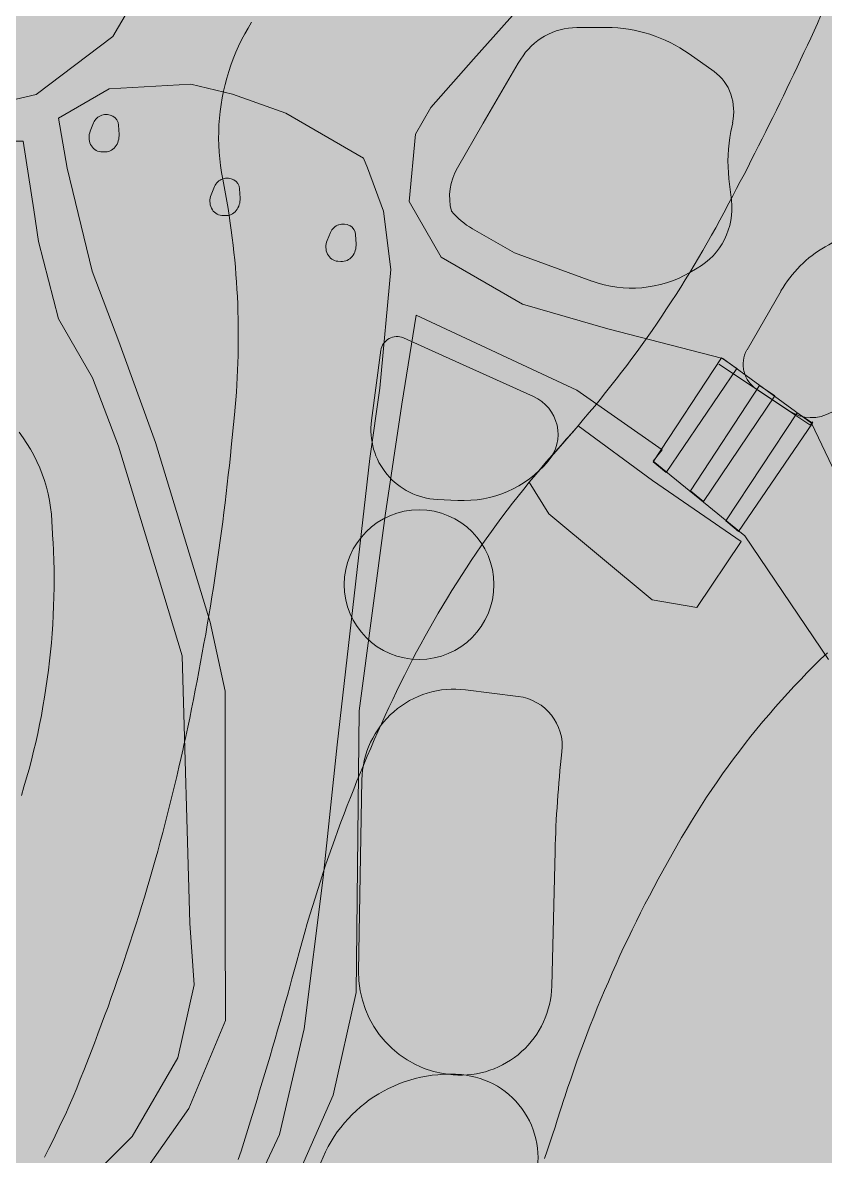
# Model space of a CAD drawing. Header units: metres. Extents: x 68582 to 69192, y 19191 to 19633.
# Drawn here: x 68771.72 to 68780.3, y 19447.73 to 19459.85 of the extents above; entities that cross this region are included whole.
import ezdxf

# ---------------------------------------------------------------- set-up
doc = ezdxf.new("R2010")
doc.units = ezdxf.units.M
doc.layers.get('0').update_dxf_attribs({"lineweight": 15})
doc.layers.add('Default', color=7, linetype='Continuous')
doc.layers.add('None', color=7, linetype='Continuous', lineweight=5)

msp = doc.modelspace()

# ---------------------------------------------------------------- hatches: boundary and pattern name
at = {"true_color": 0xd1f0d1, "transparency": 33554687}
msp.add_hatch(color=254, dxfattribs=at).paths.add_polyline_path([(68588.122, 19191.443), (69192.296, 19191.443), (69192.296, 19628.232), (68588.122, 19628.232)], flags=0)
at = {"layer": 'Default', "transparency": 33554687}
msp.add_hatch(color=7, dxfattribs=at).paths.add_polyline_path([(68773.431, 19465.281), (68771.895, 19460.068), (68771.897, 19460.064), (68771.899, 19460.06), (68771.902, 19460.057), (68771.904, 19460.053), (68771.906, 19460.05), (68771.908, 19460.047), (68771.911, 19460.044), (68771.913, 19460.041), (68771.915, 19460.038), (68771.918, 19460.035), (68771.92, 19460.032), (68771.923, 19460.029), (68771.925, 19460.027), (68771.928, 19460.024), (68771.931, 19460.022), (68771.933, 19460.019), (68771.936, 19460.017), (68771.939, 19460.014), (68771.941, 19460.012), (68771.944, 19460.01), (68771.947, 19460.008), (68771.95, 19460.006), (68771.953, 19460.004), (68771.956, 19460.002), (68771.959, 19460), (68771.962, 19459.998), (68771.965, 19459.996), (68771.968, 19459.995), (68771.974, 19459.991), (68771.981, 19459.988), (68771.987, 19459.985), (68771.994, 19459.983), (68772.001, 19459.98), (68772.008, 19459.978), (68772.015, 19459.975), (68772.022, 19459.973), (68772.03, 19459.971), (68772.038, 19459.969), (68772.053, 19459.965), (68772.07, 19459.962), (68772.105, 19459.955), (68773.964, 19459.619), (68774.362, 19465.11)], flags=0)
at = {"layer": 'None', "linetype": 'Continuous', "lineweight": 0, "true_color": 0xffffff, "transparency": 33554687}
msp.add_hatch(color=7, dxfattribs=at).paths.add_polyline_path([(68789.526, 19482.373), (68800, 19474.558), (68809.117, 19466.341), (68813.999, 19462.626), (68816.45, 19460.78), (68816.823, 19456.551), (68799.789, 19456.45), (68789.168, 19452.859), (68780.593, 19447.91), (68776.802, 19437.67), (68774.81, 19437.85), (68761.219, 19439.284), (68753.886, 19441.23), (68746.291, 19445.06), (68740.119, 19450.495), (68736.3, 19457.818), (68734.463, 19466.517), (68736.42, 19466.93), (68738.2, 19458.5), (68741.72, 19451.75), (68747.42, 19446.73), (68754.6, 19443.11), (68761.57, 19441.26), (68775.21, 19440), (68779, 19449.3), (68788.34, 19454.69), (68799.4, 19458.43), (68813.565, 19458.937), (68812.4, 19461.33), (68807.84, 19464.8), (68798.73, 19473.01), (68788.33, 19480.77)], flags=0)
h = msp.add_hatch(color=7, dxfattribs=at)
h.paths.add_polyline_path([(68772.465, 19457.194), (68772.749, 19456.444), (68773.142, 19455.364), (68773.724, 19453.444), (68773.885, 19452.704), (68773.885, 19450.244), (68773.889, 19449.184), (68773.498, 19448.244), (68773.033, 19447.584), (68770.925, 19445.824), (68770.005, 19445.469), (68768.685, 19445.184), (68767.765, 19445.324), (68766.665, 19445.554), (68766.486, 19445.27), (68766.225, 19444.824), (68765.375, 19443.125), (68764.545, 19441.47), (68764.394, 19440.999), (68763.398, 19441.091), (68763.665, 19441.736), (68763.805, 19442.464), (68764.691, 19443.46), (68765.19, 19444.324), (68765.445, 19445.464), (68765.665, 19445.844), (68765.605, 19446.044), (68764.726, 19446.902), (68764.625, 19447.813), (68764.625, 19448.284), (68764.165, 19448.324), (68763.345, 19447.938), (68762.919, 19447.764), (68762.495, 19446.744), (68762.325, 19446.744), (68762.325, 19447.284), (68762.168, 19448.544), (68763.022, 19448.84), (68763.485, 19449.304), (68764.395, 19449.764), (68764.845, 19449.924), (68764.845, 19450.624), (68765.083, 19451.464), (68766.038, 19453.764), (68767.265, 19455.89), (68767.94, 19457.514), (68768.205, 19458.094), (68768.455, 19458.824), (68768.085, 19460.014), (68767.885, 19460.214), (68767.577, 19460.284), (68766.365, 19460.284), (68765.665, 19460.164), (68764.979, 19460.01), (68762.23, 19458.694), (68761.825, 19457.994), (68761.725, 19456.965), (68760.847, 19455.444), (68760.125, 19454.194), (68759.649, 19452.985), (68758.875, 19451.644), (68757.875, 19450.357), (68756.225, 19449.605), (68754.825, 19449.494), (68752.275, 19448.644), (68750.533, 19447.833), (68749.975, 19447.394), (68748.762, 19446.053), (68748.027, 19446.424), (68749.019, 19447.694), (68749.241, 19448.944), (68749.391, 19450.316), (68749.391, 19451.444), (68749.075, 19452.494), (68748.075, 19453.294), (68747.184, 19454.594), (68746.775, 19455.644), (68746.425, 19457.344), (68746.425, 19458.935), (68746.425, 19459.661), (68747.355, 19463.47), (68747.832, 19466.197), (68747.615, 19466.572), (68747.03, 19467.362), (68748.753, 19468.119), (68748.975, 19467.319), (68749.318, 19466.044), (68749.318, 19465.675), (68748.975, 19463.694), (68747.977, 19461.094), (68747.657, 19459.444), (68747.475, 19457.594), (68747.649, 19456.323), (68748.475, 19454.544), (68749.739, 19453.994), (68751.175, 19454.144), (68752.76, 19454.913), (68754.659, 19456.994), (68756.426, 19458.385), (68757.651, 19459.194), (68759.438, 19459.744), (68759.456, 19459.994), (68760.975, 19460.294), (68762.175, 19460.294), (68761.625, 19463.594), (68761.275, 19465.794), (68760.889, 19468.174), (68760.225, 19470.494), (68760.225, 19471.194), (68760.625, 19473.038), (68760.201, 19474.112), (68759.34, 19474.744), (68760.673, 19475.74), (68761.694, 19474.245), (68762.475, 19473.794), (68764.083, 19471.994), (68765.618, 19470.044), (68765.815, 19470.016), (68766.025, 19470.237), (68766.725, 19470.484), (68767.845, 19470.824), (68768.585, 19471.084), (68770.285, 19471.264), (68771.585, 19471.352), (68772.565, 19471.352), (68773.945, 19471.183), (68775.285, 19470.744), (68775.945, 19470.404), (68776.085, 19470.435), (68777.245, 19471.724), (68777.707, 19472.809), (68778.246, 19473.744), (68779.745, 19474.02), (68780.885, 19474.176), (68782.445, 19474.388), (68783.805, 19474.664), (68784.485, 19474.713), (68785.485, 19474.784), (68787.275, 19474.586), (68788.085, 19474.507), (68789.345, 19473.779), (68789.804, 19473.124), (68790.44, 19472.757), (68792.543, 19473.404), (68794.445, 19473.994), (68795.425, 19474.56), (68795.875, 19475.14), (68796.912, 19474.366), (68795.985, 19474.122), (68794.266, 19473.62), (68792.625, 19473.005), (68790.705, 19472.284), (68790.505, 19472.084), (68790.305, 19471.884), (68789.763, 19470.944), (68789.597, 19470.224), (68789.381, 19469.284), (68789.325, 19469.044), (68788.725, 19468.004), (68787.525, 19466.494), (68785.575, 19465.094), (68782.225, 19463.926), (68780.685, 19462.829), (68779.381, 19461.908), (68777.587, 19460.637), (68777.076, 19460.064), (68776.538, 19459.461), (68776.085, 19458.944), (68775.921, 19458.659), (68775.852, 19457.939), (68776.195, 19457.344), (68777.065, 19456.841), (68777.975, 19456.578), (68779.203, 19456.261), (68780.152, 19455.572), (68780.594, 19454.644), (68781.185, 19453.184), (68781.565, 19451.524), (68781.761, 19451.4), (68782.2, 19451.147), (68781.078, 19450.499), (68780.796, 19451.694), (68780.334, 19453.044), (68779.441, 19454.366), (68778.46, 19455.164), (68778.557, 19455.284), (68777.645, 19455.924), (68775.925, 19456.724), (68775.775, 19455.774), (68775.594, 19454.584), (68775.318, 19452.494), (68775.285, 19449.484), (68775.041, 19448.384), (68774.296, 19446.694), (68773.759, 19445.459), (68772.933, 19444.444), (68772.01, 19443.554), (68770.669, 19442.523), (68769.425, 19441.624), (68768.894, 19440.704), (68768.908, 19440.582), (68768.492, 19440.617), (68768.659, 19440.9), (68769.175, 19441.794), (68770.705, 19442.904), (68772.445, 19444.364), (68773.166, 19445.521), (68773.988, 19446.944), (68774.465, 19447.964), (68774.729, 19449.094), (68774.931, 19450.712), (68775.084, 19452.131), (68775.433, 19455.194), (68775.537, 19455.944), (68775.655, 19457.214), (68775.577, 19457.836), (68775.405, 19458.299), (68775.365, 19458.404), (68774.535, 19458.883), (68773.965, 19459.088), (68773.52, 19459.194), (68772.645, 19459.144), (68772.105, 19458.832), (68772.195, 19458.298)], flags=0)
h.paths.add_polyline_path([(68758.388, 19451.657), (68759.305, 19453.244), (68759.825, 19454.494), (68761.124, 19456.744), (68761.125, 19458.344), (68761.125, 19458.796), (68760.94, 19458.97), (68759.313, 19458.794), (68757.383, 19458.391), (68756.075, 19457.444), (68755.025, 19456.644), (68753.21, 19454.829), (68751.925, 19453.694), (68750.945, 19451.718), (68750.475, 19450.694), (68750.343, 19448.994), (68750.603, 19448.544), (68751.721, 19448.844), (68752.675, 19449.262), (68754.625, 19449.844), (68756.025, 19450.094), (68757.425, 19450.694)], flags=0)
h.paths.add_polyline_path([(68764.325, 19463.944), (68764.725, 19466.994), (68765.075, 19469.144), (68765.125, 19469.382), (68762.053, 19472.454), (68761.594, 19472.189), (68761.164, 19471.444), (68760.925, 19470.394), (68761.375, 19468.494), (68761.895, 19465.333), (68762.725, 19461.444), (68763.024, 19461.393), (68763.275, 19461.644)], flags=0)
h.paths.add_polyline_path([(68767.345, 19461.044), (68767.63, 19461.464), (68767.785, 19461.944), (68767.085, 19464.224), (68767.085, 19465.244), (68767.55, 19466.264), (68769.085, 19468.024), (68770.805, 19468.822), (68772.165, 19469.044), (68774.545, 19469.044), (68775.105, 19469.368), (68775.765, 19469.884), (68774.645, 19470.764), (68772.425, 19471.013), (68771.065, 19471.024), (68770.505, 19470.764), (68768.616, 19470.432), (68766.429, 19469.654), (68765.933, 19468.794), (68765.275, 19466.844), (68764.775, 19463.694), (68763.874, 19461.694), (68763.585, 19461.194), (68763.585, 19460.658), (68764.405, 19460.184), (68764.923, 19460.303), (68765.885, 19460.524), (68766.928, 19460.714)], flags=0)
h.paths.add_polyline_path([(68772.745, 19468.264), (68772.465, 19468.377), (68771.725, 19468.475), (68771.025, 19468.423), (68770.165, 19468.144), (68769.405, 19467.744), (68768.085, 19466.424), (68767.405, 19465.064), (68767.405, 19464.344), (68767.804, 19462.784), (68768.174, 19461.644), (68768.745, 19459.884), (68769.207, 19459.084), (68771.085, 19458.904), (68771.865, 19459.084), (68772.685, 19459.704), (68773.032, 19460.304), (68773.225, 19460.849), (68773.225, 19461.304), (68773.485, 19462.124), (68773.085, 19463.604), (68772.901, 19463.924), (68772.991, 19463.979), (68772.273, 19465.238), (68772.342, 19466.516), (68772.614, 19467.492), (68772.785, 19467.984)], flags=0)
h.paths.add_polyline_path([(68777.065, 19470.213), (68776.521, 19469.759), (68776.528, 19469.747), (68774.92, 19468.404), (68775.185, 19467.944), (68776.537, 19468.158), (68777.045, 19468.35), (68777.285, 19468.441), (68778.645, 19469.226), (68779.445, 19469.688), (68780.325, 19470.196), (68780.685, 19470.404), (68781.945, 19470.891), (68782.885, 19471.221), (68783.305, 19471.364), (68784.405, 19471.479), (68785.485, 19471.504), (68786.945, 19472.114), (68786.915, 19472.312), (68787.845, 19472.529), (68788.265, 19472.772), (68789.278, 19472.844), (68788.839, 19473.604), (68787.845, 19474.178), (68785.725, 19474.224), (68784.325, 19474.224), (68783.105, 19474.076), (68781.425, 19473.769), (68780.165, 19473.538), (68778.752, 19473.284), (68778.265, 19472.798), (68778.062, 19471.938), (68777.563, 19471.076)], flags=0)
h.paths.add_polyline_path([(68777.348, 19468.125), (68777.045, 19467.951), (68776.525, 19467.651), (68775.365, 19467.517), (68774.445, 19467.501), (68773.545, 19466.982), (68773.12, 19466.244), (68773.12, 19465.664), (68773.163, 19465.283), (68773.425, 19465.113), (68773.173, 19464.861), (68773.118, 19464.639), (68773.425, 19464.054), (68774.844, 19463.235), (68775.397, 19463.466), (68775.705, 19463.595), (68776.325, 19463.854), (68778.225, 19464.647), (68779.385, 19465.102), (68779.933, 19465.324), (68781.015, 19465.921), (68781.945, 19466.458), (68783.545, 19467.593), (68784.152, 19468.744), (68784.649, 19469.848), (68784.945, 19470.572), (68784.885, 19471.095), (68783.645, 19471.086), (68782.965, 19471.008), (68782.397, 19470.679), (68781.685, 19470.368), (68780.769, 19469.949), (68779.587, 19469.384), (68778.731, 19468.924)], flags=0)
h.paths.add_polyline_path([(68776.765, 19463.73), (68775.683, 19463.28), (68774.975, 19462.975), (68774.345, 19462.612), (68774.478, 19461.484), (68774.166, 19460.944), (68774.245, 19460.744), (68775.165, 19460.064), (68775.805, 19459.904), (68776.885, 19460.487), (68777.202, 19460.735), (68777.519, 19460.984), (68779.085, 19462.171), (68780.065, 19462.896), (68781.144, 19463.755), (68781.625, 19464.144), (68783.045, 19464.645), (68785.585, 19465.484), (68787.165, 19466.644), (68788.274, 19467.924), (68788.578, 19468.452), (68788.857, 19468.904), (68789.205, 19469.824), (68789.425, 19470.834), (68789.425, 19471.524), (68789.383, 19471.884), (68788.467, 19471.938), (68787.825, 19471.404), (68787.032, 19471.316), (68786.345, 19471.095), (68785.685, 19470.572), (68785.165, 19469.204), (68784.634, 19468.284), (68783.865, 19467.515), (68782.625, 19466.598), (68782.185, 19466.328), (68780.245, 19465.208), (68779.725, 19464.967), (68778.865, 19464.576)], flags=0)
h.paths.add_polyline_path([(68768.691, 19458.484), (68768.285, 19457.464), (68767.678, 19455.843), (68766.605, 19453.984), (68765.929, 19452.024), (68765.605, 19450.904), (68765.445, 19448.884), (68765.601, 19447.404), (68766.305, 19446.184), (68767.645, 19445.604), (68768.445, 19445.6), (68769.398, 19445.743), (68769.605, 19445.863), (68770.555, 19446.202), (68771.219, 19446.585), (68772.475, 19447.526), (68772.893, 19447.944), (68773.378, 19448.784), (68773.554, 19449.564), (68773.509, 19450.224), (68773.424, 19453.084), (68773.182, 19453.884), (68772.745, 19455.324), (68772.469, 19456.055), (68772.105, 19456.684), (68771.891, 19457.514), (68771.839, 19457.852), (68771.725, 19458.584), (68770.705, 19458.584), (68769.003, 19458.718)], flags=0)
h = msp.add_hatch(color=7, dxfattribs=at)
h.paths.add_polyline_path([(68799.84, 19386.02), (68789.95, 19386.9), (68781.97, 19386.61), (68773.27, 19384.56), (68766.62, 19381.94), (68748.84, 19370.6), (68746.75, 19366.63), (68746.49, 19363.19), (68746.68, 19359.75), (68746.03, 19354.21), (68745.717, 19353), (68743.653, 19353), (68744.06, 19354.58), (68744.68, 19359.8), (68744.41, 19364.47), (68740.99, 19370.95), (68732.83, 19377.49), (68729.15, 19380.5), (68725.54, 19384.08), (68723.21, 19387.28), (68721.23, 19392.29), (68719.51, 19395.27), (68718.26, 19396.33), (68715.99, 19397.05), (68713.09, 19396.09), (68709.999, 19395.093), (68706, 19393.939), (68706, 19396.061), (68709, 19396.875), (68712.39, 19397.97), (68715.98, 19399.15), (68723.43, 19403.64), (68726.42, 19405.66), (68738.87, 19414.06), (68755.26, 19419.94), (68769.04, 19422.04), (68772.54, 19421.8), (68773.32, 19423.3), (68774.64, 19437.94), (68769.945, 19438.437), (68769.945, 19440.561), (68775.04, 19440.09), (68776.38, 19443.85), (68778.83, 19449.39), (68788.17, 19454.78), (68799.23, 19458.52), (68810.37, 19459.06), (68812.62, 19459.06), (68813.19, 19459.39), (68812.88, 19460.43), (68812.23, 19461.42), (68807.67, 19464.89), (68804.352, 19467.88), (68807.345, 19467.88), (68809.01, 19466.38), (68816.28, 19460.87), (68820.74, 19459.23), (68822.38, 19459.08), (68863.02, 19459.98), (68877.74, 19459.98), (68881.35, 19460.13), (68882.82, 19460.98), (68884.56, 19462.92), (68885.32, 19464.46), (68885.28, 19464.62), (68886.523, 19467.88), (68889.195, 19467.88), (68887.91, 19464.51), (68888.83, 19461.29), (68890.11, 19460.02), (68896, 19455.662), (68896, 19452.573), (68892.13, 19455.44), (68890.38, 19456.4), (68887.85, 19457.18), (68885.39, 19456.76), (68884.03, 19455.4), (68883.66, 19454.19), (68883.71, 19454.1), (68883.28, 19452.99), (68872.46, 19424.51), (68870.39, 19417.14), (68870.324, 19417.017), (68870.474, 19416.931), (68870.06, 19412.46), (68871.13, 19408.51), (68871.83, 19407.09), (68880.85, 19393.85), (68887.33, 19386.26), (68890.4, 19384.17), (68890.2, 19381.49), (68887.83, 19380.47), (68887.07, 19378.35), (68887.07, 19375.09), (68884.83, 19375.09), (68884.73, 19379.14), (68883.91, 19380.24), (68883.22, 19380.45), (68882.08, 19380.41), (68868.03, 19375.262), (68852.77, 19371.1), (68844.22, 19369.71), (68840.87, 19369.2), (68839.58, 19368.49), (68839.45, 19367.4), (68836.83, 19365.887), (68835.04, 19368.32), (68829.92, 19372.32), (68819.958, 19378.79), (68812.33, 19382.242), (68806.83, 19384.09)], flags=0)
h.paths.add_polyline_path([(68775.85, 19423.46), (68776.37, 19421.28), (68790.55, 19418.32), (68795.86, 19416.83), (68807.28, 19413.96), (68831.23, 19411.69), (68853.45, 19410.37), (68856.89, 19410.37), (68860.28, 19410.76), (68863.66, 19412.78), (68866.24, 19416.21), (68870.38, 19426.08), (68880.96, 19453.92), (68879.25, 19457.05), (68877.45, 19457.48), (68863.03, 19457.48), (68821.63, 19456.56), (68810.43, 19456.56), (68799.7, 19456.04), (68789.2, 19452.49), (68780.77, 19447.62), (68777.69, 19440.94)], flags=0)
h.paths.add_polyline_path([(68870.05, 19404.5), (68868.305, 19405.629), (68865.01, 19407.11), (68858.23, 19407.87), (68853.41, 19407.87), (68831.02, 19409.2), (68806.85, 19411.49), (68795.21, 19414.42), (68789.97, 19415.89), (68774.31, 19419.16), (68769.945, 19419.863), (68769.03, 19420.01), (68755.76, 19418), (68739.78, 19412.27), (68727.67, 19404.09), (68724.16, 19400.73), (68722.5, 19396.61), (68723.23, 19392.69), (68724.97, 19388.26), (68727.16, 19385.29), (68730.49, 19381.99), (68734.25, 19378.92), (68741.76, 19372.9), (68745.33, 19372.02), (68747.84, 19372.34), (68765.71, 19383.73), (68772.69, 19386.48), (68781.68, 19388.6), (68790.1, 19389.11), (68799.84, 19388.21), (68805.18, 19386.88), (68812.83, 19384.23), (68820.66, 19380.72), (68826.29, 19377.07), (68835.18, 19371.98), (68842.61, 19371.51), (68849.74, 19372.37), (68867.92, 19377.04), (68876.83, 19380.304), (68882.08, 19382.65), (68882.98, 19385.18), (68882.4, 19387.3), (68875.5, 19397.08)], flags=0)
at = {"layer": 'None', "linetype": 'Continuous', "lineweight": 0, "true_color": 0xdddddd, "transparency": 33554687}
for points in [[(68772.746, 19458.756), (68772.746, 19458.76), (68772.746, 19458.764), (68772.745, 19458.768), (68772.744, 19458.772), (68772.743, 19458.776), (68772.742, 19458.78), (68772.741, 19458.784), (68772.74, 19458.788), (68772.739, 19458.792), (68772.737, 19458.796), (68772.735, 19458.799), (68772.734, 19458.803), (68772.732, 19458.807), (68772.73, 19458.81), (68772.727, 19458.814), (68772.725, 19458.817), (68772.723, 19458.82), (68772.72, 19458.824), (68772.718, 19458.827), (68772.715, 19458.83), (68772.712, 19458.833), (68772.709, 19458.836), (68772.706, 19458.838), (68772.703, 19458.841), (68772.7, 19458.844), (68772.696, 19458.846), (68772.693, 19458.848), (68772.689, 19458.85), (68772.686, 19458.853), (68772.681, 19458.855), (68772.677, 19458.857), (68772.672, 19458.859), (68772.667, 19458.861), (68772.663, 19458.863), (68772.658, 19458.865), (68772.653, 19458.866), (68772.648, 19458.867), (68772.643, 19458.868), (68772.638, 19458.869), (68772.633, 19458.87), (68772.628, 19458.871), (68772.623, 19458.871), (68772.617, 19458.871), (68772.612, 19458.871), (68772.607, 19458.871), (68772.602, 19458.871), (68772.597, 19458.87), (68772.592, 19458.87), (68772.587, 19458.869), (68772.582, 19458.868), (68772.577, 19458.867), (68772.572, 19458.865), (68772.567, 19458.864), (68772.566, 19458.863), (68772.561, 19458.862), (68772.557, 19458.86), (68772.552, 19458.858), (68772.548, 19458.856), (68772.543, 19458.853), (68772.539, 19458.851), (68772.535, 19458.848), (68772.53, 19458.846), (68772.526, 19458.843), (68772.522, 19458.84), (68772.519, 19458.837), (68772.515, 19458.833), (68772.511, 19458.83), (68772.508, 19458.826), (68772.504, 19458.823), (68772.501, 19458.819), (68772.498, 19458.815), (68772.495, 19458.811), (68772.492, 19458.807), (68772.489, 19458.803), (68772.487, 19458.799), (68772.485, 19458.794), (68772.482, 19458.79), (68772.48, 19458.785), (68772.478, 19458.781), (68772.443, 19458.693), (68772.441, 19458.687), (68772.439, 19458.682), (68772.437, 19458.676), (68772.436, 19458.67), (68772.434, 19458.664), (68772.433, 19458.658), (68772.432, 19458.652), (68772.431, 19458.646), (68772.431, 19458.639), (68772.43, 19458.633), (68772.43, 19458.627), (68772.43, 19458.621), (68772.43, 19458.615), (68772.431, 19458.609), (68772.431, 19458.603), (68772.432, 19458.597), (68772.433, 19458.59), (68772.435, 19458.584), (68772.436, 19458.578), (68772.438, 19458.573), (68772.44, 19458.567), (68772.442, 19458.561), (68772.444, 19458.555), (68772.446, 19458.55), (68772.448, 19458.545), (68772.45, 19458.541), (68772.453, 19458.537), (68772.455, 19458.534), (68772.458, 19458.53), (68772.46, 19458.526), (68772.463, 19458.522), (68772.466, 19458.519), (68772.469, 19458.515), (68772.472, 19458.512), (68772.475, 19458.509), (68772.478, 19458.506), (68772.482, 19458.503), (68772.485, 19458.5), (68772.489, 19458.497), (68772.493, 19458.495), (68772.497, 19458.492), (68772.501, 19458.49), (68772.505, 19458.488), (68772.509, 19458.486), (68772.513, 19458.484), (68772.517, 19458.482), (68772.521, 19458.48), (68772.525, 19458.479), (68772.53, 19458.477), (68772.534, 19458.476), (68772.539, 19458.475), (68772.543, 19458.474), (68772.548, 19458.473), (68772.552, 19458.473), (68772.557, 19458.472), (68772.589, 19458.47), (68772.594, 19458.47), (68772.599, 19458.47), (68772.604, 19458.47), (68772.608, 19458.47), (68772.613, 19458.47), (68772.618, 19458.471), (68772.622, 19458.471), (68772.627, 19458.472), (68772.632, 19458.473), (68772.636, 19458.474), (68772.641, 19458.476), (68772.645, 19458.477), (68772.65, 19458.479), (68772.654, 19458.481), (68772.659, 19458.483), (68772.663, 19458.485), (68772.667, 19458.487), (68772.671, 19458.489), (68772.675, 19458.492), (68772.679, 19458.494), (68772.683, 19458.497), (68772.687, 19458.5), (68772.69, 19458.503), (68772.694, 19458.506), (68772.697, 19458.51), (68772.701, 19458.513), (68772.704, 19458.516), (68772.707, 19458.52), (68772.71, 19458.524), (68772.714, 19458.529), (68772.718, 19458.535), (68772.721, 19458.541), (68772.725, 19458.547), (68772.728, 19458.553), (68772.731, 19458.559), (68772.734, 19458.565), (68772.737, 19458.571), (68772.739, 19458.578), (68772.742, 19458.584), (68772.744, 19458.591), (68772.745, 19458.597), (68772.747, 19458.604), (68772.748, 19458.611), (68772.75, 19458.617), (68772.75, 19458.624), (68772.751, 19458.631), (68772.752, 19458.638), (68772.752, 19458.645), (68772.752, 19458.651), (68772.751, 19458.658)], [(68774.039, 19458.075), (68774.039, 19458.079), (68774.038, 19458.083), (68774.038, 19458.087), (68774.037, 19458.091), (68774.036, 19458.095), (68774.035, 19458.099), (68774.034, 19458.103), (68774.033, 19458.107), (68774.031, 19458.111), (68774.03, 19458.115), (68774.028, 19458.118), (68774.026, 19458.122), (68774.025, 19458.126), (68774.022, 19458.129), (68774.02, 19458.133), (68774.018, 19458.136), (68774.016, 19458.139), (68774.013, 19458.143), (68774.01, 19458.146), (68774.008, 19458.149), (68774.005, 19458.152), (68774.002, 19458.155), (68773.999, 19458.157), (68773.996, 19458.16), (68773.992, 19458.163), (68773.989, 19458.165), (68773.986, 19458.167), (68773.982, 19458.17), (68773.979, 19458.172), (68773.974, 19458.174), (68773.97, 19458.176), (68773.965, 19458.178), (68773.96, 19458.18), (68773.955, 19458.182), (68773.951, 19458.184), (68773.946, 19458.185), (68773.941, 19458.186), (68773.936, 19458.187), (68773.931, 19458.188), (68773.926, 19458.189), (68773.921, 19458.19), (68773.915, 19458.19), (68773.91, 19458.19), (68773.905, 19458.19), (68773.9, 19458.19), (68773.895, 19458.19), (68773.89, 19458.189), (68773.885, 19458.189), (68773.88, 19458.188), (68773.875, 19458.187), (68773.87, 19458.186), (68773.865, 19458.184), (68773.86, 19458.183), (68773.859, 19458.182), (68773.854, 19458.181), (68773.849, 19458.179), (68773.845, 19458.177), (68773.84, 19458.175), (68773.836, 19458.172), (68773.832, 19458.17), (68773.827, 19458.167), (68773.823, 19458.165), (68773.819, 19458.162), (68773.815, 19458.159), (68773.811, 19458.156), (68773.808, 19458.152), (68773.804, 19458.149), (68773.801, 19458.145), (68773.797, 19458.142), (68773.794, 19458.138), (68773.791, 19458.134), (68773.788, 19458.13), (68773.785, 19458.126), (68773.782, 19458.122), (68773.78, 19458.118), (68773.777, 19458.113), (68773.775, 19458.109), (68773.773, 19458.104), (68773.771, 19458.1), (68773.736, 19458.012), (68773.734, 19458.006), (68773.732, 19458.001), (68773.73, 19457.995), (68773.728, 19457.989), (68773.727, 19457.983), (68773.726, 19457.977), (68773.725, 19457.971), (68773.724, 19457.965), (68773.723, 19457.959), (68773.723, 19457.952), (68773.723, 19457.946), (68773.723, 19457.94), (68773.723, 19457.934), (68773.724, 19457.928), (68773.724, 19457.922), (68773.725, 19457.916), (68773.726, 19457.91), (68773.727, 19457.903), (68773.729, 19457.898), (68773.731, 19457.892), (68773.732, 19457.886), (68773.734, 19457.88), (68773.737, 19457.874), (68773.739, 19457.869), (68773.741, 19457.864), (68773.743, 19457.86), (68773.745, 19457.856), (68773.748, 19457.853), (68773.75, 19457.849), (68773.753, 19457.845), (68773.756, 19457.841), (68773.759, 19457.838), (68773.762, 19457.834), (68773.765, 19457.831), (68773.768, 19457.828), (68773.771, 19457.825), (68773.775, 19457.822), (68773.778, 19457.819), (68773.782, 19457.816), (68773.786, 19457.814), (68773.789, 19457.811), (68773.793, 19457.809), (68773.797, 19457.807), (68773.801, 19457.805), (68773.806, 19457.803), (68773.81, 19457.801), (68773.814, 19457.799), (68773.818, 19457.798), (68773.823, 19457.796), (68773.827, 19457.795), (68773.831, 19457.794), (68773.836, 19457.793), (68773.84, 19457.792), (68773.845, 19457.792), (68773.849, 19457.791), (68773.882, 19457.789), (68773.887, 19457.789), (68773.892, 19457.789), (68773.896, 19457.789), (68773.901, 19457.789), (68773.906, 19457.789), (68773.911, 19457.79), (68773.915, 19457.79), (68773.92, 19457.791), (68773.925, 19457.792), (68773.929, 19457.793), (68773.934, 19457.795), (68773.938, 19457.796), (68773.943, 19457.798), (68773.947, 19457.8), (68773.951, 19457.802), (68773.956, 19457.804), (68773.96, 19457.806), (68773.964, 19457.808), (68773.968, 19457.811), (68773.972, 19457.813), (68773.976, 19457.816), (68773.979, 19457.819), (68773.983, 19457.822), (68773.987, 19457.825), (68773.99, 19457.829), (68773.993, 19457.832), (68773.997, 19457.836), (68774, 19457.839), (68774.003, 19457.843), (68774.007, 19457.848), (68774.011, 19457.854), (68774.014, 19457.86), (68774.018, 19457.866), (68774.021, 19457.872), (68774.024, 19457.878), (68774.027, 19457.884), (68774.03, 19457.89), (68774.032, 19457.897), (68774.034, 19457.903), (68774.036, 19457.91), (68774.038, 19457.916), (68774.04, 19457.923), (68774.041, 19457.93), (68774.042, 19457.936), (68774.043, 19457.943), (68774.044, 19457.95), (68774.044, 19457.957), (68774.045, 19457.964), (68774.045, 19457.971), (68774.044, 19457.977)], [(68775.279, 19457.585), (68775.279, 19457.589), (68775.278, 19457.593), (68775.278, 19457.597), (68775.277, 19457.601), (68775.276, 19457.605), (68775.275, 19457.609), (68775.274, 19457.613), (68775.273, 19457.617), (68775.271, 19457.621), (68775.27, 19457.625), (68775.268, 19457.628), (68775.266, 19457.632), (68775.265, 19457.636), (68775.262, 19457.639), (68775.26, 19457.643), (68775.258, 19457.646), (68775.256, 19457.649), (68775.253, 19457.653), (68775.25, 19457.656), (68775.248, 19457.659), (68775.245, 19457.662), (68775.242, 19457.665), (68775.239, 19457.667), (68775.236, 19457.67), (68775.232, 19457.673), (68775.229, 19457.675), (68775.226, 19457.677), (68775.222, 19457.68), (68775.219, 19457.682), (68775.214, 19457.684), (68775.21, 19457.686), (68775.205, 19457.688), (68775.2, 19457.69), (68775.195, 19457.692), (68775.191, 19457.694), (68775.186, 19457.695), (68775.181, 19457.696), (68775.176, 19457.697), (68775.171, 19457.698), (68775.166, 19457.699), (68775.161, 19457.7), (68775.155, 19457.7), (68775.15, 19457.7), (68775.145, 19457.7), (68775.14, 19457.7), (68775.135, 19457.7), (68775.13, 19457.699), (68775.125, 19457.699), (68775.12, 19457.698), (68775.115, 19457.697), (68775.11, 19457.696), (68775.105, 19457.694), (68775.1, 19457.693), (68775.099, 19457.692), (68775.094, 19457.691), (68775.089, 19457.689), (68775.085, 19457.687), (68775.08, 19457.685), (68775.076, 19457.682), (68775.072, 19457.68), (68775.067, 19457.677), (68775.063, 19457.675), (68775.059, 19457.672), (68775.055, 19457.669), (68775.051, 19457.666), (68775.048, 19457.662), (68775.044, 19457.659), (68775.041, 19457.655), (68775.037, 19457.652), (68775.034, 19457.648), (68775.031, 19457.644), (68775.028, 19457.64), (68775.025, 19457.636), (68775.022, 19457.632), (68775.02, 19457.628), (68775.017, 19457.623), (68775.015, 19457.619), (68775.013, 19457.614), (68775.011, 19457.61), (68774.976, 19457.522), (68774.974, 19457.516), (68774.972, 19457.511), (68774.97, 19457.505), (68774.968, 19457.499), (68774.967, 19457.493), (68774.966, 19457.487), (68774.965, 19457.481), (68774.964, 19457.475), (68774.963, 19457.469), (68774.963, 19457.462), (68774.963, 19457.456), (68774.963, 19457.45), (68774.963, 19457.444), (68774.964, 19457.438), (68774.964, 19457.432), (68774.965, 19457.426), (68774.966, 19457.42), (68774.967, 19457.413), (68774.969, 19457.408), (68774.971, 19457.402), (68774.972, 19457.396), (68774.974, 19457.39), (68774.977, 19457.384), (68774.979, 19457.379), (68774.981, 19457.374), (68774.983, 19457.37), (68774.985, 19457.366), (68774.988, 19457.363), (68774.99, 19457.359), (68774.993, 19457.355), (68774.996, 19457.351), (68774.999, 19457.348), (68775.002, 19457.344), (68775.005, 19457.341), (68775.008, 19457.338), (68775.011, 19457.335), (68775.015, 19457.332), (68775.018, 19457.329), (68775.022, 19457.326), (68775.026, 19457.324), (68775.029, 19457.321), (68775.033, 19457.319), (68775.037, 19457.317), (68775.041, 19457.315), (68775.046, 19457.313), (68775.05, 19457.311), (68775.054, 19457.309), (68775.058, 19457.308), (68775.063, 19457.306), (68775.067, 19457.305), (68775.071, 19457.304), (68775.076, 19457.303), (68775.08, 19457.302), (68775.085, 19457.302), (68775.089, 19457.301), (68775.122, 19457.299), (68775.127, 19457.299), (68775.132, 19457.299), (68775.136, 19457.299), (68775.141, 19457.299), (68775.146, 19457.299), (68775.151, 19457.3), (68775.155, 19457.3), (68775.16, 19457.301), (68775.165, 19457.302), (68775.169, 19457.303), (68775.174, 19457.305), (68775.178, 19457.306), (68775.183, 19457.308), (68775.187, 19457.31), (68775.191, 19457.312), (68775.196, 19457.314), (68775.2, 19457.316), (68775.204, 19457.318), (68775.208, 19457.321), (68775.212, 19457.323), (68775.216, 19457.326), (68775.219, 19457.329), (68775.223, 19457.332), (68775.227, 19457.335), (68775.23, 19457.339), (68775.233, 19457.342), (68775.237, 19457.346), (68775.24, 19457.349), (68775.243, 19457.353), (68775.247, 19457.358), (68775.251, 19457.364), (68775.254, 19457.37), (68775.258, 19457.376), (68775.261, 19457.382), (68775.264, 19457.388), (68775.267, 19457.394), (68775.27, 19457.4), (68775.272, 19457.407), (68775.274, 19457.413), (68775.276, 19457.42), (68775.278, 19457.426), (68775.28, 19457.433), (68775.281, 19457.44), (68775.282, 19457.446), (68775.283, 19457.453), (68775.284, 19457.46), (68775.284, 19457.467), (68775.285, 19457.474), (68775.285, 19457.481), (68775.284, 19457.487)]]:
    msp.add_hatch(color=254, dxfattribs=at).paths.add_polyline_path(points, flags=0)
at = {"layer": 'None', "linetype": 'Continuous', "lineweight": 0, "true_color": 0xffcc99, "transparency": 33554687}
for points in [[(68778.46, 19455.156), (68779.19, 19456.267), (68779.354, 19456.155), (68778.598, 19455.042)], [(68778.46, 19455.156), (68779.19, 19456.267), (68779.354, 19456.155), (68778.598, 19455.042)], [(68778.86, 19454.846), (68779.596, 19455.972), (68779.759, 19455.861), (68778.998, 19454.732)], [(68779.235, 19454.526), (68779.998, 19455.68), (68780.162, 19455.569), (68779.373, 19454.412)]]:
    msp.add_hatch(color=31, dxfattribs=at).paths.add_polyline_path(points, flags=0)

# ---------------------------------------------------------------- linework, layer by layer
at = {"layer": 'None', "color": 7, "linetype": 'Continuous', "lineweight": 5, "transparency": 33554687}
for p, q in [((68777.963, 19459.8), (68777.645, 19459.8)), ((68779.112, 19459.329), (68778.845, 19459.519)), ((68772.567, 19458.864), (68772.566, 19458.863)), ((68772.478, 19458.781), (68772.443, 19458.693)), ((68772.751, 19458.658), (68772.746, 19458.756)), ((68776.643, 19458.778), (68776.367, 19458.3)), ((68779.291, 19458.687), (68779.31, 19458.782)), ((68772.557, 19458.472), (68772.589, 19458.47)), ((68773.86, 19458.183), (68773.859, 19458.182)), ((68779.296, 19457.953), (68779.27, 19458.184)), ((68773.771, 19458.1), (68773.736, 19458.012)), ((68774.044, 19457.977), (68774.039, 19458.075)), ((68773.849, 19457.791), (68773.882, 19457.789)), ((68775.1, 19457.693), (68775.099, 19457.692)), ((68776.529, 19457.649), (68776.977, 19457.391)), ((68775.011, 19457.61), (68774.976, 19457.522)), ((68775.284, 19457.487), (68775.279, 19457.585)), ((68775.089, 19457.301), (68775.122, 19457.299)), ((68776.977, 19457.391), (68777.806, 19457.089)), ((68778.851, 19457.18), (68778.931, 19457.226)), ((68779.827, 19456.984), (68779.463, 19456.354)), ((68776.21, 19456.293), (68775.79, 19456.483)), ((68775.55, 19456.349), (68775.45, 19455.597)), ((68777.182, 19455.854), (68776.21, 19456.293)), ((68779.161, 19456.2), (68779.913, 19455.702)), ((68779.568, 19455.93), (68780.135, 19455.554)), ((68780.15, 19455.564), (68780.168, 19455.586)), ((68776.151, 19454.755), (68776.372, 19454.744)), ((68777.016, 19452.649), (68776.455, 19452.719)), ((68775.347, 19451.758), (68775.312, 19449.713)), ((68777.376, 19449.552), (68777.412, 19450.994))]:
    msp.add_line(p, q, dxfattribs=at)
at = {"layer": 'None', "color": 7, "linetype": 'Continuous', "lineweight": 5, "true_color": 0xffffff, "transparency": 33554687}
for points in [[(68768.745, 19459.884), (68769.207, 19459.084), (68771.085, 19458.904), (68771.865, 19459.084), (68772.685, 19459.704), (68773.032, 19460.304)], [(68777.076, 19460.064), (68776.538, 19459.461), (68776.085, 19458.944), (68775.921, 19458.659), (68775.852, 19457.939), (68776.195, 19457.344), (68777.065, 19456.841), (68777.975, 19456.578), (68779.203, 19456.261), (68780.152, 19455.572), (68780.594, 19454.644)], [(68773.988, 19446.944), (68774.465, 19447.964), (68774.729, 19449.094), (68774.931, 19450.712), (68775.084, 19452.131), (68775.433, 19455.194), (68775.537, 19455.944), (68775.655, 19457.214), (68775.577, 19457.836), (68775.405, 19458.299), (68775.365, 19458.404), (68774.535, 19458.883), (68773.965, 19459.088), (68773.52, 19459.194), (68772.645, 19459.144), (68772.105, 19458.832), (68772.195, 19458.298), (68772.465, 19457.194), (68772.749, 19456.444), (68773.142, 19455.364), (68773.724, 19453.444), (68773.885, 19452.704), (68773.885, 19450.244), (68773.889, 19449.184), (68773.498, 19448.244), (68773.033, 19447.584)], [(68772.475, 19447.526), (68772.893, 19447.944), (68773.378, 19448.784), (68773.554, 19449.564), (68773.509, 19450.224), (68773.424, 19453.084), (68773.182, 19453.884), (68772.745, 19455.324), (68772.469, 19456.055), (68772.105, 19456.684), (68771.891, 19457.514), (68771.839, 19457.852), (68771.725, 19458.584), (68770.705, 19458.584), (68769.003, 19458.718), (68768.691, 19458.484), (68768.285, 19457.464), (68767.678, 19455.843), (68766.605, 19453.984), (68765.929, 19452.024), (68765.605, 19450.904), (68765.445, 19448.884), (68765.601, 19447.404)], [(68780.334, 19453.044), (68779.441, 19454.366), (68778.46, 19455.164), (68778.557, 19455.284), (68777.645, 19455.924), (68775.925, 19456.724), (68775.775, 19455.774), (68775.594, 19454.584), (68775.318, 19452.494), (68775.285, 19449.484), (68775.041, 19448.384), (68774.296, 19446.694)]]:
    msp.add_lwpolyline(points, dxfattribs=at)
at = {"layer": 'None', "color": 7, "linetype": 'Continuous', "lineweight": 5, "transparency": 33554687}
for points in [[(68774.167, 19459.857), (68774.13, 19459.795), (68774.094, 19459.731), (68774.06, 19459.667), (68774.029, 19459.601), (68773.999, 19459.535), (68773.972, 19459.467), (68773.946, 19459.399), (68773.923, 19459.33), (68773.902, 19459.26), (68773.884, 19459.19), (68773.867, 19459.119), (68773.853, 19459.048), (68773.841, 19458.976), (68773.831, 19458.904), (68773.824, 19458.831), (68773.819, 19458.759), (68773.816, 19458.686), (68773.815, 19458.614), (68773.817, 19458.541), (68773.821, 19458.469), (68773.827, 19458.396), (68773.836, 19458.324), (68773.847, 19458.252), (68773.86, 19458.18), (68773.876, 19458.1), (68773.89, 19458.023), (68773.904, 19457.945), (68773.917, 19457.867), (68773.929, 19457.789), (68773.94, 19457.71), (68773.951, 19457.632), (68773.961, 19457.553), (68773.971, 19457.475), (68773.979, 19457.396), (68773.987, 19457.318), (68773.994, 19457.239), (68774.001, 19457.16), (68774.006, 19457.081), (68774.011, 19457.002), (68774.016, 19456.923), (68774.019, 19456.844), (68774.022, 19456.765), (68774.024, 19456.686), (68774.025, 19456.607), (68774.026, 19456.528), (68774.026, 19456.453), (68774.025, 19456.374), (68774.023, 19456.295), (68774.021, 19456.216), (68774.018, 19456.137), (68774.014, 19456.058), (68774.01, 19455.979), (68774.005, 19455.9), (68773.999, 19455.821), (68773.992, 19455.742), (68773.984, 19455.661), (68773.95, 19455.315), (68773.941, 19455.22), (68773.93, 19455.119), (68773.919, 19455.019), (68773.908, 19454.918), (68773.896, 19454.817), (68773.884, 19454.717), (68773.872, 19454.616), (68773.859, 19454.516), (68773.846, 19454.415), (68773.832, 19454.315), (68773.819, 19454.214), (68773.804, 19454.114), (68773.79, 19454.014), (68773.775, 19453.913), (68773.759, 19453.813), (68773.744, 19453.713), (68773.728, 19453.613), (68773.711, 19453.513), (68773.694, 19453.413), (68773.677, 19453.314), (68773.659, 19453.214), (68773.641, 19453.114), (68773.623, 19453.014), (68773.605, 19452.915), (68773.586, 19452.815), (68773.566, 19452.716), (68773.546, 19452.616), (68773.526, 19452.517), (68773.506, 19452.418), (68773.485, 19452.319), (68773.464, 19452.22), (68773.441, 19452.115), (68773.435, 19452.09), (68773.414, 19451.994), (68773.391, 19451.894), (68773.368, 19451.793), (68773.344, 19451.693), (68773.32, 19451.593), (68773.295, 19451.494), (68773.27, 19451.394), (68773.244, 19451.294), (68773.218, 19451.195), (68773.191, 19451.095), (68773.164, 19450.996), (68773.137, 19450.897), (68773.109, 19450.798), (68773.08, 19450.699), (68773.051, 19450.601), (68773.022, 19450.502), (68772.992, 19450.404), (68772.961, 19450.305), (68772.931, 19450.207), (68772.899, 19450.109), (68772.868, 19450.012), (68772.836, 19449.914), (68772.803, 19449.816), (68772.77, 19449.719), (68772.736, 19449.621), (68772.702, 19449.525), (68772.668, 19449.428), (68772.633, 19449.331), (68772.597, 19449.234), (68772.561, 19449.138), (68772.525, 19449.042), (68772.487, 19448.942), (68772.43, 19448.795), (68772.373, 19448.648), (68772.337, 19448.555), (68772.299, 19448.461), (68772.259, 19448.367), (68772.219, 19448.273), (68772.177, 19448.18), (68772.134, 19448.088), (68772.09, 19447.996), (68772.046, 19447.905), (68772, 19447.814), (68771.953, 19447.723)], [(68780.25, 19459.922), (68780.215, 19459.844), (68780.18, 19459.766), (68780.144, 19459.688), (68780.108, 19459.611), (68780.072, 19459.533), (68780.036, 19459.456), (68779.999, 19459.378), (68779.963, 19459.301), (68779.926, 19459.224), (68779.889, 19459.147), (68779.852, 19459.07), (68779.814, 19458.993), (68779.777, 19458.916), (68779.739, 19458.839), (68779.701, 19458.763), (68779.663, 19458.687), (68779.625, 19458.61), (68779.587, 19458.534), (68779.548, 19458.458), (68779.509, 19458.381), (68779.47, 19458.305), (68779.431, 19458.229), (68779.391, 19458.153), (68779.352, 19458.078), (68779.312, 19458.002), (68779.269, 19457.921), (68779.215, 19457.82), (68779.173, 19457.74), (68779.128, 19457.659), (68779.084, 19457.579), (68779.038, 19457.498), (68778.992, 19457.418), (68778.946, 19457.339), (68778.899, 19457.259), (68778.851, 19457.18), (68778.803, 19457.102), (68778.754, 19457.024), (68778.704, 19456.946), (68778.654, 19456.868), (68778.604, 19456.791), (68778.553, 19456.714), (68778.501, 19456.638), (68778.448, 19456.562), (68778.395, 19456.486), (68778.342, 19456.411), (68778.288, 19456.337), (68778.233, 19456.262), (68778.178, 19456.188), (68778.122, 19456.115), (68778.066, 19456.042), (68778.009, 19455.969), (68777.952, 19455.897), (68777.894, 19455.825), (68777.836, 19455.753), (68777.777, 19455.683), (68777.717, 19455.612), (68777.657, 19455.542), (68777.597, 19455.472), (68777.535, 19455.402), (68777.475, 19455.335), (68777.444, 19455.299), (68777.38, 19455.227), (68777.318, 19455.156), (68777.256, 19455.083), (68777.195, 19455.011), (68777.135, 19454.938), (68777.076, 19454.864), (68777.017, 19454.79), (68776.958, 19454.715), (68776.901, 19454.64), (68776.844, 19454.564), (68776.787, 19454.488), (68776.731, 19454.412), (68776.676, 19454.335), (68776.622, 19454.257), (68776.568, 19454.179), (68776.515, 19454.101), (68776.463, 19454.022), (68776.411, 19453.942), (68776.36, 19453.862), (68776.309, 19453.782), (68776.26, 19453.702), (68776.211, 19453.621), (68776.162, 19453.539), (68776.115, 19453.457), (68776.068, 19453.375), (68776.022, 19453.292), (68775.976, 19453.209), (68775.931, 19453.126), (68775.887, 19453.042), (68775.844, 19452.958), (68775.801, 19452.873), (68775.76, 19452.79), (68775.717, 19452.702), (68775.676, 19452.616), (68775.636, 19452.53), (68775.596, 19452.444), (68775.556, 19452.357), (68775.517, 19452.271), (68775.479, 19452.184), (68775.441, 19452.097), (68775.403, 19452.009), (68775.366, 19451.922), (68775.33, 19451.834), (68775.294, 19451.746), (68775.259, 19451.658), (68775.224, 19451.569), (68775.189, 19451.481), (68775.156, 19451.392), (68775.122, 19451.303), (68775.089, 19451.214), (68775.057, 19451.124), (68775.025, 19451.035), (68774.994, 19450.945), (68774.963, 19450.855), (68774.933, 19450.765), (68774.904, 19450.674), (68774.874, 19450.584), (68774.846, 19450.493), (68774.818, 19450.403), (68774.79, 19450.312), (68774.763, 19450.22), (68774.737, 19450.129), (68774.711, 19450.038), (68774.686, 19449.949), (68774.64, 19449.78), (68774.598, 19449.628), (68774.576, 19449.545), (68774.55, 19449.452), (68774.524, 19449.358), (68774.498, 19449.266), (68774.472, 19449.173), (68774.445, 19449.08), (68774.418, 19448.988), (68774.391, 19448.895), (68774.365, 19448.803), (68774.337, 19448.71), (68774.31, 19448.618), (68774.282, 19448.525), (68774.254, 19448.432), (68774.227, 19448.34), (68774.199, 19448.248), (68774.17, 19448.156), (68774.142, 19448.064), (68774.113, 19447.972), (68774.084, 19447.88), (68774.055, 19447.788), (68774.026, 19447.696)], [(68771.682, 19455.474), (68771.726, 19455.415), (68771.767, 19455.354), (68771.805, 19455.291), (68771.841, 19455.227), (68771.874, 19455.161), (68771.904, 19455.094), (68771.931, 19455.026), (68771.955, 19454.956), (68771.976, 19454.886), (68771.994, 19454.814), (68772.008, 19454.742), (68772.02, 19454.67), (68772.029, 19454.597), (68772.034, 19454.524), (68772.045, 19454.32), (68772.046, 19454.301), (68772.051, 19454.201), (68772.054, 19454.103), (68772.056, 19454.004), (68772.057, 19453.906), (68772.056, 19453.812), (68772.055, 19453.714), (68772.052, 19453.615), (68772.048, 19453.517), (68772.042, 19453.419), (68772.036, 19453.321), (68772.028, 19453.223), (68772.019, 19453.126), (68772.009, 19453.028), (68771.997, 19452.93), (68771.984, 19452.833), (68771.97, 19452.736), (68771.955, 19452.639), (68771.938, 19452.542), (68771.921, 19452.445), (68771.902, 19452.349), (68771.882, 19452.253), (68771.86, 19452.157), (68771.838, 19452.062), (68771.814, 19451.966), (68771.789, 19451.871), (68771.763, 19451.777), (68771.735, 19451.682), (68771.707, 19451.588)], [(68780.323, 19453.116), (68780.25, 19453.046), (68780.178, 19452.975), (68780.107, 19452.904), (68780.037, 19452.831), (68779.967, 19452.758), (68779.899, 19452.684), (68779.831, 19452.609), (68779.764, 19452.533), (68779.698, 19452.457), (68779.633, 19452.38), (68779.568, 19452.302), (68779.505, 19452.223), (68779.442, 19452.144), (68779.381, 19452.064), (68779.32, 19451.983), (68779.261, 19451.902), (68779.202, 19451.82), (68779.144, 19451.737), (68779.087, 19451.654), (68779.031, 19451.57), (68778.976, 19451.485), (68778.922, 19451.4), (68778.87, 19451.315), (68778.816, 19451.226), (68778.764, 19451.139), (68778.713, 19451.051), (68778.662, 19450.963), (68778.612, 19450.874), (68778.563, 19450.785), (68778.514, 19450.696), (68778.466, 19450.606), (68778.419, 19450.517), (68778.372, 19450.426), (68778.326, 19450.336), (68778.28, 19450.245), (68778.236, 19450.154), (68778.192, 19450.062), (68778.148, 19449.97), (68778.105, 19449.878), (68778.063, 19449.785), (68778.022, 19449.692), (68777.981, 19449.599), (68777.941, 19449.506), (68777.902, 19449.412), (68777.863, 19449.318), (68777.825, 19449.224), (68777.788, 19449.129), (68777.751, 19449.035), (68777.715, 19448.939), (68777.68, 19448.844), (68777.645, 19448.748), (68777.612, 19448.652), (68777.579, 19448.556), (68777.546, 19448.46), (68777.515, 19448.366), (68777.51, 19448.35), (68777.435, 19448.12), (68777.411, 19448.043), (68777.383, 19447.96), (68777.355, 19447.876), (68777.328, 19447.792), (68777.3, 19447.709)]]:
    msp.add_lwpolyline(points, dxfattribs=at)
for points in [[(68778.46, 19455.156), (68779.19, 19456.267), (68779.354, 19456.155), (68778.598, 19455.042)], [(68778.46, 19455.156), (68779.19, 19456.267), (68779.354, 19456.155), (68778.598, 19455.042)], [(68778.86, 19454.846), (68779.596, 19455.972), (68779.759, 19455.861), (68778.998, 19454.732)], [(68779.235, 19454.526), (68779.998, 19455.68), (68780.162, 19455.569), (68779.373, 19454.412)], [(68777.657, 19455.542), (68778.454, 19454.956), (68779.4, 19454.305), (68778.927, 19453.6), (68778.449, 19453.68), (68777.346, 19454.6), (68777.135, 19454.938)]]:
    msp.add_lwpolyline(points, close=True, dxfattribs=at)
msp.add_circle((68775.958, 19453.844), 0.8, dxfattribs=at)
for centre, radius, start, end in [((68777.645, 19459.1), 0.7, 90, 149.019), ((68777.963, 19458.278), 1.522, 54.6022, 90), ((68816.744, 19435.624), 46.306, 149.019, 149.9993), ((68778.831, 19458.934), 0.484, 18.4349, 54.6022), ((68778.726, 19458.899), 0.595, 348.6901, 18.4349), ((68772.611, 19458.727), 0.143, 108.4143, 158.1268), ((68772.614, 19458.723), 0.148, 60.9129, 108.4143), ((68772.629, 19458.75), 0.118, 3.0398, 60.9129), ((68772.613, 19458.625), 0.183, 158.1268, 204.4581), ((68772.548, 19458.648), 0.204, 322.5535, 3.0398), ((68772.567, 19458.604), 0.132, 204.4581, 265.6241), ((68772.6, 19458.608), 0.138, 265.6241, 322.5535), ((68776.902, 19457.991), 0.618, 149.9993, 194.4547), ((68773.904, 19458.046), 0.143, 108.4143, 158.1268), ((68773.907, 19458.042), 0.148, 60.9129, 108.4143), ((68773.921, 19458.069), 0.118, 3.0398, 60.9129), ((68773.905, 19457.944), 0.183, 158.1268, 204.4581), ((68773.841, 19457.967), 0.204, 322.5535, 3.0398), ((68778.56, 19457.868), 0.741, 299.9973, 6.5812), ((68773.86, 19457.923), 0.132, 204.4581, 265.6241), ((68773.893, 19457.927), 0.138, 265.6241, 322.5535), ((68776.958, 19458.393), 0.859, 220.3348, 240.0062), ((68775.144, 19457.556), 0.143, 108.4143, 158.1268), ((68775.147, 19457.552), 0.148, 60.9129, 108.4143), ((68775.161, 19457.579), 0.118, 3.0398, 60.9129), ((68780.946, 19456.337), 1.293, 90, 119.9993), ((68775.145, 19457.454), 0.183, 158.1268, 204.4581), ((68775.081, 19457.477), 0.204, 322.5535, 3.0398), ((68780.946, 19456.337), 1.293, 119.9993, 149.9993), ((68775.1, 19457.433), 0.132, 204.4581, 265.6241), ((68775.133, 19457.437), 0.138, 265.6241, 322.5535), ((68778.231, 19458.255), 1.241, 250.014, 299.9973), ((68775.72, 19456.326), 0.171, 65.6991, 172.4294), ((68779.73, 19456.199), 0.309, 149.9993, 194.4547), ((68779.75, 19456.204), 0.329, 194.4547, 236.4469), ((68777, 19455.45), 0.443, 319.7573, 65.6899), ((68776.188, 19455.499), 0.745, 172.4294, 267.1466), ((68780.152, 19456.062), 0.432, 236.4485, 300.0062), ((68780.139, 19455.559), 0.00606, 236.4469, 322.2143), ((68776.431, 19455.931), 1.188, 267.1466, 319.7573), ((68776.333, 19451.741), 0.986, 82.887, 179.0186), ((68776.95, 19452.115), 0.538, 353.563, 82.887), ((68776.408, 19449.695), 1.096, 179.0186, 265.5275), ((68776.399, 19449.577), 0.978, 265.5275, 358.576)]:
    msp.add_arc(centre, radius, start, end, dxfattribs=at)
at = {"layer": 'None', "color": 7, "linetype": 'Continuous', "lineweight": 5, "transparency": 33554687, "extrusion": (0, 0, -1)}
for centre, radius, start, end in [((-68780.879, 19458.37), 1.62, 353.4188, 11.3099), ((-68781.631, 19454.402), 1.882, 37.7857, 38.1286), ((-68789.564, 19450.692), 12.156, 1.424, 6.437), ((-68776.286, 19447.132), 1.478, 18.6988, 94.7973), ((-68776.335, 19447.714), 0.894, 94.7973, 199.3867)]:
    msp.add_arc(centre, radius, start, end, dxfattribs=at)

doc.saveas('drawing.dxf')
